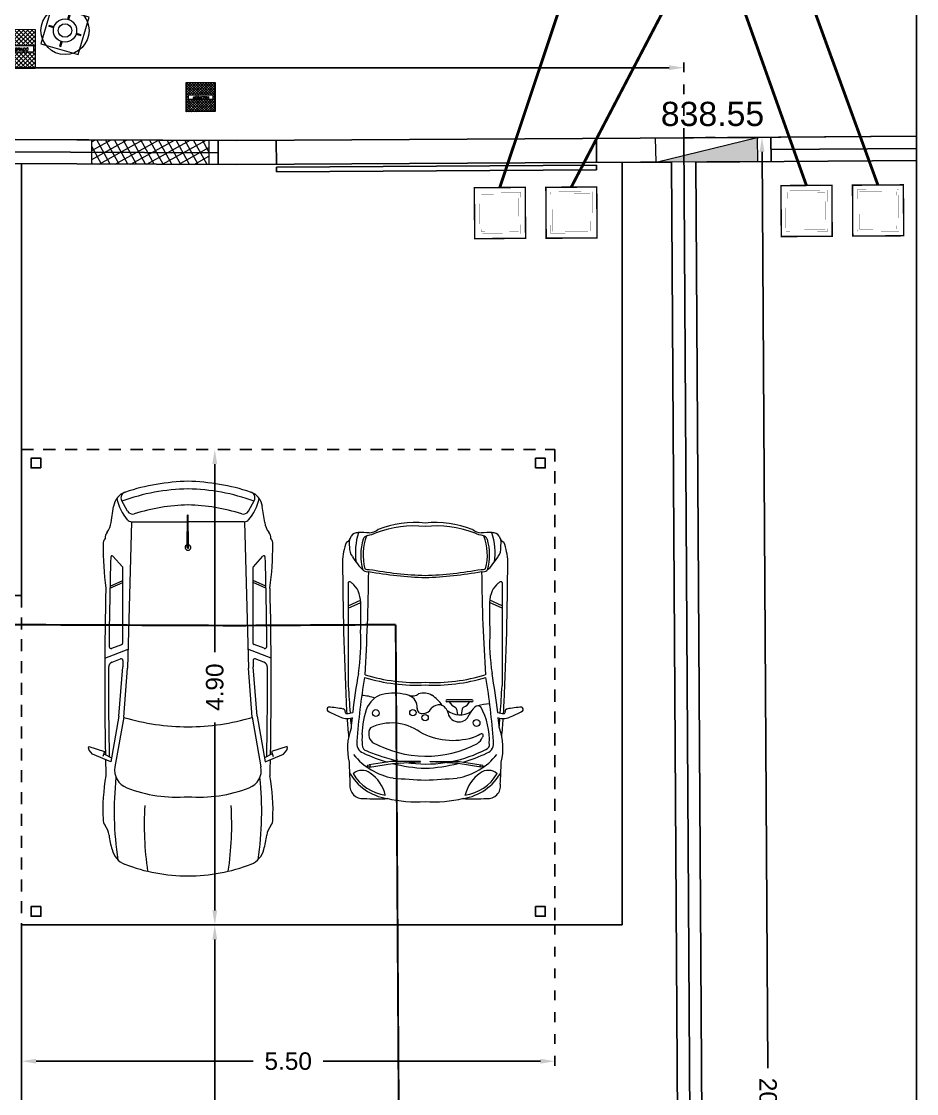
# Model space of a CAD drawing. Header units: millimetres. Extents: x 441061 to 442903, y 4515148 to 4515613.
# Drawn here: x 442508.13 to 442517.36, y 4515539.37 to 4515550.42 of the extents above; entities that cross this region are included whole.
import ezdxf
from ezdxf.enums import TextEntityAlignment as Align

# ---------------------------------------------------------------- set-up
doc = ezdxf.new("R2010")
doc.units = ezdxf.units.MM
for name, pattern in [('CONTINUA', [0]), ('PUNTOS2', [0.125, 0, -0.125]), ('RAYITAS', [0.375, 0.25, -0.125])]:
    doc.linetypes.add(name, pattern=pattern)
for name, color, linetype in [('01_alzado', 5, 'CONTINUA'), ('01_cotas', 254, 'Continuous'), ('01_ejes', 10, 'Continuous'), ('01_implantación', 5, 'Continuous'), ('01_parcela', 7, 'Continuous'), ('01_proyección', 4, 'RAYITAS'), ('01_retranqueo', 250, 'Continuous'), ('01_urb interior', 4, 'Continuous')]:
    doc.layers.add(name, color=color, linetype=linetype)
doc.layers.add('01_muebles_B', color=254, linetype='Continuous', lineweight=5)
doc.layers.add('INGIN SANEAMIENTO ENTERRADO FECALES', color=10, linetype='Continuous', lineweight=25)
doc.styles.add('Estilo1', font='swissel.ttf')
doc.styles.add('NIEVES2', font='sanss___.ttf')
doc.styles.add('ROMANS', font='romans')
doc.dimstyles.new('DECIMAL-50', dxfattribs={"dimtxt": 0.08, "dimasz": 0.15, "dimexe": 0.09, "dimexo": 0, "dimgap": 0.09, "dimtad": 0, "dimzin": 0, "dimdsep": 46, "dimtxsty": 'ROMANS', "dimcen": 0.09, "dimclrt": 6, "dimadec": 0, "dimazin": 0, "dimtfac": 1.38, "dimtix": 1, "dimtofl": 0, "dimtmove": 2, "dimatfit": 3, "dimldrblk": 'OBLIQUE', "dimfxl": 1, "dimtolj": 1, "dimtzin": 0, "dimarcsym": 0})

# ---------------------------------------------------------------- blocks, each defined once
blk = doc.blocks.new('ARQUETA FECALES 1')
at = {"layer": 'INGIN SANEAMIENTO ENTERRADO FECALES'}
for points, const_width in [([(13.525, 21.29), (13.525, 21.824), (14.059, 21.824), (14.059, 21.29)], 0.015), ([(13.574, 21.339), (13.574, 21.775), (14.01, 21.775), (14.01, 21.339)], 0.0015), ([(13.597, 21.362), (13.597, 21.753), (13.988, 21.753), (13.988, 21.362)], 0.0015)]:
    blk.add_lwpolyline(points, close=True, dxfattribs=dict(at, const_width=const_width))
blk = doc.blocks.new('A$C0D711DC8')
at = {"layer": '01_muebles_B', "color": 254}
for p, q in [((10.733, 9.894), (9.764, 9.894)), ((10.493, 9.894), (10.545, 9.776)), ((10.515, 9.894), (10.567, 9.778)), ((9.004, 9.693), (9.038, 9.48)), ((9.056, 9.495), (9.026, 9.699)), ((9.038, 9.48), (9.054, 9.218)), ((9.056, 9.218), (9.056, 9.495)), ((9.054, 9.218), (9.056, 9.218)), ((9.038, 8.865), (9.054, 9.127)), ((9.054, 9.127), (9.056, 9.127)), ((9.056, 9.127), (9.056, 8.851)), ((9.614, 8.734), (9.614, 8.97)), ((9.634, 8.734), (9.634, 8.97)), ((9.004, 8.652), (9.038, 8.865)), ((9.056, 8.851), (9.026, 8.647)), ((9.546, 8.878), (9.495, 8.871)), ((9.546, 8.827), (9.494, 8.834)), ((10.493, 8.452), (10.545, 8.569)), ((10.515, 8.452), (10.567, 8.567)), ((10.733, 8.452), (9.764, 8.452))]:
    blk.add_line(p, q, dxfattribs=at)
for centre, radius in [((9.014, 9.701), 0.0121), ((9.51, 9.635), 0.0319), ((9.514, 9.288), 0.0297), ((9.466, 9.173), 0.0297), ((9.014, 8.645), 0.0121), ((9.417, 8.691), 0.0319)]:
    blk.add_circle(centre, radius, dxfattribs=at)
for centre, radius, start, end in [((10.167, 9.714), 0.738, 149.7434, 158.9846), ((9.544, 10.069), 0.023, 23.336, 131.4157), ((8.51, 10.147), 1.058, 348.7131, 356.2571), ((9.619, 9.904), 0.16, 152.3452, 197.1649), ((10.995, -17.873), 27.82, 90.1403, 92.8584), ((10.906, 9.364), 0.584, 69.532, 87.9675), ((8.829, 9.758), 0.121, 83.4929, 184.381), ((9.185, 9.462), 0.48, 118.4979, 171.6974), ((9.142, 9.497), 0.403, 119.7279, 173.0139), ((9.122, 5.315), 4.571, 90.9016, 93.5003), ((9.503, 9.367), 0.611, 128.6532, 169.9617), ((8.847, 9.764), 0.126, 322.6544, 41.1658), ((9.178, 9.352), 0.549, 69.8978, 103.4423), ((9.94, 2.874), 7.047, 93.9115, 95.3212), ((8.751, 3.271), 6.625, 83.7996, 84.6711), ((10.975, -10.424), 20.353, 94.2603, 94.5093), ((9.518, 9.909), 0.0131, 69.95, 178.3297), ((9.777, 9.927), 0.273, 183.7214, 196.1025), ((9.94, 2.874), 7.047, 92.7044, 93.5361), ((10.975, -10.424), 20.353, 93.4112, 94.1277), ((8.751, 3.271), 6.625, 80.1778, 83.3742), ((9.525, 9.945), 0.0232, 265.4824, 347.7447), ((10.573, 9.974), 0.192, 294.6989, 323.0283), ((10.691, 9.894), 0.0501, 315.174, 347.3096), ((10.732, 9.885), 0.00831, 343.0311, 79.2932), ((11.29, 9.332), 0.611, 121.0895, 136.7388), ((11.059, 9.742), 0.141, 86.8457, 126.696), ((11.101, 8.862), 1.022, 88.2888, 91.9327), ((11.185, 9.948), 0.0842, 206.7402, 257.6517), ((11.135, 9.81), 0.0644, 351.2386, 60.1485), ((10.942, 9.629), 2.236, 176.9311, 182.7066), ((10.509, 9.106), 1.518, 154.798, 163.8884), ((9.226, 9.718), 0.0964, 77.7254, 158.9302), ((9.211, 9.707), 0.057, 88.7397, 167.4182), ((9.265, 9.038), 0.727, 86.5634, 94.2004), ((8.819, 3.701), 6.126, 80.3818, 85.9978), ((9.306, 9.064), 0.701, 67.8757, 89.7559), ((9.165, 9.803), 0.511, 341.8582, 355.871), ((10.175, 11.66), 1.884, 261.0449, 273.0528), ((10.459, 15.409), 5.634, 268.1287, 270.8789), ((10.529, 10.11), 0.334, 272.7892, 291.8342), ((10.894, 9.715), 0.0607, 143.7564, 193.2967), ((10.991, 9.25), 0.526, 73.7001, 105.481), ((10.991, 9.25), 0.505, 69.1925, 104.8598), ((11.01, 9.2), 0.627, 72.4585, 97.9913), ((11.113, 9.698), 0.062, 14.8998, 65.8723), ((10.241, 9.772), 0.959, 355.5054, 1.6982), ((8.653, 9.896), 0.361, 284.3027, 324.7225), ((9.975, 9.34), 0.903, 155.1761, 164.735), ((10.144, 9.165), 1.038, 151.121, 207.6483), ((9.314, 9.595), 0.107, 57.3841, 137.6524), ((8.958, 9.487), 0.459, 324.9496, 25.463), ((9.473, 9.516), 0.219, 7.735, 63.719), ((11.471, 9.253), 1.7, 163.325, 182.6992), ((11.496, 9.248), 1.7, 163.325, 182.5468), ((12.246, 53.159), 43.488, 266.8642, 267.4858), ((12.021, 70.959), 61.269, 268.42618, 268.89057), ((14.417, 9.048), 3.64, 169.6671, 178.0415), ((14.417, 9.048), 3.62, 169.6671, 178.0415), ((10.903, 9.711), 0.0495, 146.1855, 196.1005), ((11.473, 9.762), 0.303, 189.085, 205.7225), ((11.352, 9.713), 0.156, 186.0058, 219.1392), ((10.25, 9.166), 1.218, 160.2257, 168.6391), ((9.185, 9.47), 0.511, 343.3936, 8.525), ((10.256, 9.278), 1.007, 354.015, 20.5105), ((10.287, 9.262), 1.007, 354.9224, 20.5105), ((9.808, 9.261), 1.13, 166.1566, 184.4621), ((17.649, 8.764), 8.777, 175.3636, 177.3327), ((10.509, 9.106), 1.518, 165.717, 177.48), ((10.25, 9.166), 1.218, 171.2453, 188.5682), ((9.552, 9.202), 0.047, 86.7847, 183.1724), ((9.566, 9.362), 0.114, 263.9035, 340.5155), ((9.771, 9.295), 0.101, 164.9008, 216.3288), ((9.808, 9.085), 1.13, 175.5379, 193.8434), ((17.649, 9.581), 8.777, 182.6673, 184.6364), ((10.509, 9.239), 1.518, 182.52, 194.283), ((9.904, 8.914), 0.65, 151.4841, 196.6746), ((9.6, 9.197), 0.0954, 178.5946, 241.3055), ((9.538, 9.188), 0.158, 330.3363, 17.3801), ((11.471, 9.093), 1.7, 177.3008, 196.675), ((11.496, 9.097), 1.7, 177.4532, 196.675), ((14.417, 9.297), 3.64, 181.9585, 190.3329), ((14.417, 9.297), 3.62, 181.9585, 190.3329), ((10.256, 9.068), 1.007, 339.4895, 5.985), ((10.287, 9.084), 1.007, 339.4895, 5.0776), ((9.498, 9.044), 0.0889, 349.0142, 50.9794), ((9.424, 9.265), 0.296, 301.9645, 328.2937), ((9.528, 8.859), 0.101, 101.4545, 181.9236), ((9.686, 8.849), 0.193, 142.3155, 213.2169), ((9.492, 9.055), 0.098, 279.5997, 343.5492), ((9.665, 8.855), 0.106, 119.0162, 160.5033), ((9.624, 8.97), 0.0104, 0, 180), ((9.503, 8.978), 0.611, 190.0383, 231.3468), ((10.25, 9.166), 1.218, 191.3609, 207.4845), ((9.525, 8.854), 0.0985, 178.6673, 249.1293), ((9.543, 8.902), 0.0241, 275.7304, 333.0283), ((10.942, 8.716), 2.236, 177.2934, 183.0689), ((9.185, 8.884), 0.48, 188.3026, 241.5021), ((9.142, 8.849), 0.403, 186.9861, 240.2721), ((8.653, 8.449), 0.361, 35.2775, 75.6973), ((10.509, 9.239), 1.518, 196.1116, 205.202), ((9.426, 8.595), 0.178, 39.093, 68.893), ((9.543, 8.803), 0.0241, 26.9717, 84.2696), ((9.665, 8.849), 0.106, 199.4967, 240.9838), ((8.847, 8.581), 0.126, 318.8342, 37.3456), ((9.25, 9.243), 0.672, 267.6901, 298.2478), ((9.346, 8.77), 0.149, 215.4424, 244.8998), ((9.507, 8.785), 0.232, 194.2372, 212.2618), ((9.285, 8.645), 0.0299, 337.3586, 32.1758), ((9.532, 8.677), 0.0451, 325.113, 43.0643), ((9.161, 8.546), 0.436, 2.9924, 17.9381), ((9.624, 8.734), 0.0104, 180, 0), ((12.021, -52.613), 61.269, 91.10943, 91.57382), ((10.894, 8.63), 0.0607, 166.7033, 216.2436), ((10.903, 8.634), 0.0495, 163.8995, 213.8145), ((11.473, 8.583), 0.303, 154.2775, 170.915), ((11.352, 8.632), 0.156, 140.8608, 173.9942), ((10.241, 8.573), 0.959, 358.3018, 4.4946), ((8.829, 8.587), 0.121, 175.619, 276.5071), ((9.226, 8.628), 0.0964, 201.0698, 282.2746), ((9.215, 8.619), 0.0486, 198.7488, 279.3616), ((8.819, 14.644), 6.126, 274.0022, 279.6182), ((9.299, 8.649), 0.0212, 220.8304, 310.3789), ((8.751, 15.074), 6.625, 276.6258, 279.8222), ((12.246, -34.814), 43.488, 92.5142, 93.1358), ((10.175, 6.685), 1.884, 86.9472, 98.9551), ((10.459, 2.936), 5.634, 89.1211, 91.8713), ((10.529, 8.236), 0.334, 68.1658, 87.2108), ((10.573, 8.372), 0.192, 36.9717, 65.3011), ((11.29, 9.013), 0.611, 223.2612, 238.9105), ((10.991, 9.095), 0.526, 254.519, 286.2999), ((10.991, 9.095), 0.505, 255.1402, 290.8075), ((11.01, 9.145), 0.627, 262.0087, 287.5415), ((11.113, 8.647), 0.062, 294.1277, 345.1002), ((11.135, 8.535), 0.0644, 299.8515, 8.7614), ((9.122, 13.031), 4.571, 266.4997, 269.0984), ((9.178, 8.993), 0.549, 256.5577, 290.1022), ((9.94, 15.472), 7.047, 264.6788, 266.0885), ((8.751, 15.074), 6.625, 275.3289, 276.2004), ((10.975, 28.769), 20.353, 265.4907, 265.7397), ((9.619, 8.441), 0.16, 162.8351, 207.6548), ((9.777, 8.418), 0.273, 163.8975, 176.2786), ((9.94, 15.472), 7.047, 266.4639, 267.2956), ((10.975, 28.769), 20.353, 265.8723, 266.5888), ((10.691, 8.451), 0.0501, 12.6904, 44.826), ((10.732, 8.46), 0.00831, 280.7068, 16.9689), ((11.059, 8.603), 0.141, 233.304, 273.1543), ((11.101, 9.484), 1.022, 268.0673, 271.7112), ((11.185, 8.397), 0.0842, 102.3483, 153.2598), ((10.167, 8.631), 0.738, 201.0154, 210.2566), ((9.518, 8.436), 0.0131, 181.6703, 290.05), ((9.525, 8.401), 0.0232, 12.2553, 94.5176), ((8.51, 8.199), 1.058, 3.7429, 11.2869), ((10.995, 36.219), 27.82, 267.1416, 269.8597), ((10.906, 8.982), 0.584, 272.0325, 290.468), ((9.544, 8.277), 0.023, 228.5843, 336.664)]:
    blk.add_arc(centre, radius, start, end, dxfattribs=at)
blk = doc.blocks.new('A$C392252A0')
at = {"layer": '01_muebles_B', "color": 254}
for p, q in [((10.715, 8.129), (10.705, 8.127)), ((10.705, 8.127), (10.752, 7.979)), ((10.738, 8.124), (10.715, 8.129)), ((10.775, 8.091), (10.738, 8.124)), ((10.846, 7.92), (10.775, 8.091)), ((9.876, 7.976), (9.791, 7.758)), ((10.752, 7.979), (10.798, 7.995)), ((10.773, 7.987), (10.809, 7.914)), ((8.605, 7.917), (8.455, 7.893)), ((9.019, 7.811), (8.92, 7.9)), ((9.201, 7.926), (9.149, 7.807)), ((9.219, 7.928), (9.166, 7.807)), ((9.784, 7.911), (9.748, 7.818)), ((9.913, 7.908), (9.882, 7.828)), ((10.418, 7.844), (9.958, 7.808)), ((10.418, 7.844), (10.846, 7.92)), ((10.43, 7.798), (10.894, 7.881)), ((8.499, 7.763), (8.397, 7.82)), ((8.599, 7.726), (9.971, 7.763)), ((9.731, 7.807), (9.031, 7.807)), ((9.898, 7.807), (9.958, 7.808)), ((10.43, 7.798), (9.971, 7.763)), ((8.599, 7.725), (8.599, 7.201)), ((8.839, 7.203), (8.537, 7.2)), ((8.537, 7.2), (8.537, 7.193)), ((8.839, 7.19), (8.537, 7.193)), ((8.599, 6.669), (8.599, 7.193)), ((8.499, 6.631), (8.397, 6.573)), ((8.599, 6.668), (9.971, 6.631)), ((9.876, 6.418), (9.791, 6.636)), ((10.43, 6.596), (9.971, 6.631)), ((9.019, 6.582), (8.92, 6.494)), ((9.731, 6.587), (9.031, 6.587)), ((9.201, 6.468), (9.149, 6.587)), ((9.219, 6.466), (9.166, 6.587)), ((9.784, 6.482), (9.748, 6.576)), ((9.913, 6.486), (9.882, 6.565)), ((9.898, 6.587), (9.958, 6.585)), ((10.418, 6.55), (9.958, 6.585)), ((10.418, 6.55), (10.846, 6.473)), ((10.43, 6.596), (10.894, 6.512)), ((8.605, 6.476), (8.455, 6.5)), ((10.773, 6.407), (10.809, 6.48)), ((10.846, 6.473), (10.775, 6.303)), ((10.705, 6.267), (10.752, 6.414)), ((10.752, 6.414), (10.798, 6.398)), ((10.715, 6.265), (10.705, 6.267)), ((10.738, 6.27), (10.715, 6.265)), ((10.775, 6.303), (10.738, 6.27))]:
    blk.add_line(p, q, dxfattribs=at)
for centre, radius, start, end in [((8.586, 8.093), 0.177, 275.9895, 308.6871), ((8.751, 7.888), 0.086, 87.4739, 128.6871), ((8.808, 7.907), 0.086, 87.4739, 128.6871), ((8.809, 4.809), 3.183, 82.5975, 89.9397), ((10.022, -29.576), 37.513, 90.3882, 91.6701), ((10.099, -28.508), 36.485, 88.9288, 91.3819), ((9.768, 7.918), 0.0177, 338.7209, 90.3882), ((9.963, 7.889), 0.0531, 90.2143, 158.7209), ((10.099, -28.508), 36.45, 88.8997, 90.2143), ((10.099, -28.508), 36.485, 88.6181, 88.8592), ((11.3, 6.178), 1.816, 87.2886, 100.1742), ((11.389, 7.907), 0.086, 51.3129, 92.5261), ((11.554, 8.112), 0.177, 231.3129, 264.0105), ((11.467, 7.285), 0.654, 72.0531, 84.0105), ((8.474, 7.733), 0.162, 96.7804, 161.7197), ((8.295, 7.436), 0.435, 49.0196, 78.8841), ((8.929, 7.908), 0.0124, 91.7937, 220.4777), ((10.925, 7.707), 0.177, 21.0532, 100.1701), ((11.313, 4.914), 2.974, 81.2806, 96.1737), ((11.619, 7.711), 0.203, 22.7994, 75.9629), ((10.216, 7.155), 1.997, 161.6598, 178.7983), ((10.242, 7.158), 1.952, 160.298, 178.865), ((8.375, 7.769), 0.0561, 66.6468, 164.8738), ((8.473, 7.717), 0.0531, 342.7058, 60.706), ((8.545, 7.725), 0.0531, 0, 49.0196), ((9.031, 7.824), 0.0177, 228.3547, 270), ((9.731, 7.824), 0.0177, 270, 338.7209), ((9.897, 7.823), 0.0159, 158.7209, 271.5074), ((8.43, 7.197), 2.089, 0, 16.7318), ((9.874, 7.302), 1.304, 355.3559, 21.0532), ((10.262, 7.197), 1.654, 0, 21.006), ((10.276, 7.152), 1.836, 162.6109, 178.6018), ((11.437, 4.633), 2.974, 81.5863, 93.456), ((10.216, 7.239), 1.997, 181.2017, 198.3402), ((10.242, 7.236), 1.952, 181.135, 199.702), ((10.276, 7.242), 1.836, 181.3982, 197.3891), ((8.839, 7.197), 0.0267, 193.7603, 166.2397), ((8.839, 7.197), 0.00662, 270, 90), ((8.43, 7.197), 2.089, 343.2682, 0), ((9.874, 7.091), 1.304, 338.9468, 4.6441), ((10.262, 7.197), 1.654, 338.994, 0), ((11.437, 9.761), 2.974, 266.544, 278.4137), ((8.295, 6.957), 0.435, 281.1159, 310.9804), ((8.473, 6.677), 0.0531, 299.294, 17.2942), ((8.545, 6.669), 0.0531, 310.9804, 0), ((8.474, 6.661), 0.162, 198.2803, 263.2196), ((8.375, 6.625), 0.0561, 195.1262, 293.3532), ((9.031, 6.569), 0.0177, 90, 131.6453), ((9.731, 6.569), 0.0177, 21.2791, 90), ((9.897, 6.571), 0.0159, 88.4926, 201.2791), ((10.925, 6.686), 0.177, 259.8299, 338.9468), ((11.313, 9.479), 2.974, 263.8263, 278.7194), ((11.619, 6.682), 0.203, 284.0371, 337.2006), ((8.586, 6.3), 0.177, 51.3129, 84.0105), ((8.751, 6.506), 0.086, 231.3129, 272.5261), ((8.929, 6.486), 0.0124, 139.5223, 268.2063), ((10.022, 43.97), 37.513, 268.3299, 269.6118), ((9.768, 6.476), 0.0177, 269.6118, 21.2791), ((9.963, 6.505), 0.0531, 201.2791, 269.7857), ((10.099, 42.902), 36.45, 269.7857, 271.1003), ((11.554, 6.282), 0.177, 95.9895, 128.6871), ((11.467, 7.108), 0.654, 275.9895, 287.9469), ((8.808, 6.487), 0.086, 231.3129, 272.5261), ((8.809, 9.584), 3.183, 270.0603, 277.4025), ((10.099, 42.902), 36.485, 268.6181, 271.0712), ((10.099, 42.902), 36.485, 271.1408, 271.3819), ((11.3, 8.215), 1.816, 259.8258, 272.7114), ((11.389, 6.487), 0.086, 267.4739, 308.6871)]:
    blk.add_arc(centre, radius, start, end, dxfattribs=at)
blk = doc.blocks.new('AL')
h = blk.add_hatch()
h.set_pattern_fill('ANSI37', color=256, scale=0.01)
h.set_pattern_definition([(45.00000001175, (-280056.487906, -4524533.842966), (-0.02245064030728, 0.02245064029807), []), (135.00000001175, (-280056.487906, -4524533.842966), (-0.02245064029807, -0.02245064030728), [])])
h.paths.add_polyline_path([(0.2, 0.2), (-0.2, 0.2), (-0.035, 0.035), (0.182, 0.035), (0.182, -0.035), (0.035, -0.035), (0.2, -0.2)], flags=17)
h.paths.add_polyline_path([(0.035, -0.035), (-0.182, -0.035), (-0.182, 0.035), (-0.035, 0.035), (-0.2, 0.2), (-0.2, -0.2), (0.2, -0.2)], flags=17)
for points in [[(-0.2, 0.2), (0.2, 0.2)], [(-0.2, 0.2), (-0.2, -0.2)], [(0.2, 0.2), (0.2, -0.2)], [(-0.2, -0.2), (0.2, -0.2)]]:
    blk.add_lwpolyline(points)
blk.add_lwpolyline([(0.182, -0.035), (-0.182, -0.035), (-0.182, 0.035), (0.182, 0.035)], close=True)
at = {"style": 'ROMANS', "oblique": 15, "width": 1.035276}
blk.add_text('ALUMBRADO', height=0.0315, dxfattribs=at).set_placement((0, -0.022), align=Align.CENTER)
blk = doc.blocks.new('f2')
for p, q in [((-0.005, 0.17), (0.005, 0.17)), ((-0.005, 0.12), (-0.005, 0.17)), ((0.005, 0.12), (0.005, 0.17)), ((-0.17, -0.005), (-0.17, 0.005)), ((-0.12, 0.005), (-0.17, 0.005)), ((0.12, 0.005), (0.17, 0.005)), ((0.17, -0.005), (0.17, 0.005)), ((-0.12, -0.005), (-0.17, -0.005)), ((0.12, -0.005), (0.17, -0.005)), ((-0.005, -0.17), (-0.005, -0.12)), ((-0.005, -0.17), (0.005, -0.17)), ((0.005, -0.17), (0.005, -0.12))]:
    blk.add_line(p, q)
blk.add_lwpolyline([(0.2, 0.2), (-0.2, 0.2), (-0.2, -0.2), (0.2, -0.2)], close=True)
for radius in [0.248, 0.12, 0.07]:
    blk.add_circle((0, 0), radius)
blk = doc.blocks.new('ACO25X25')
h = blk.add_hatch()
h.set_pattern_fill('ANSI37', color=256, scale=0.005)
h.set_pattern_definition([(45.00000001175, (-280056.18755, -4524533.909328), (-0.01122532015364, 0.011225320149034), []), (135.00000001175, (-280056.18755, -4524533.909328), (-0.011225320149034, -0.01122532015364), [])])
h.paths.add_polyline_path([(0.125, 0.125), (-0.125, 0.125), (-0.0204, 0.0204), (0.1053, 0.0204), (0.1053, -0.0204), (0.0204, -0.0204), (0.125, -0.125)], flags=17)
h.paths.add_polyline_path([(0.0204, -0.0204), (-0.1053, -0.0204), (-0.1053, 0.0204), (-0.0204, 0.0204), (-0.125, 0.125), (-0.125, -0.125), (0.125, -0.125)], flags=17)
for points in [[(-0.125, 0.125), (0.125, 0.125), (0.125, -0.125), (-0.125, -0.125)], [(-0.1053, -0.0204), (-0.1053, 0.0204), (0.1053, 0.0204), (0.1053, -0.0204)]]:
    blk.add_lwpolyline(points, close=True)
at = {"style": 'ROMANS', "oblique": 15, "width": 1.035276}
blk.add_text('ACOMETIDA', height=0.01827, dxfattribs=at).set_placement((0.0002, -0.013), align=Align.CENTER)
blk = doc.blocks.new('*D181')
at = {"layer": '01_cotas', "color": 0, "linetype": 'PUNTOS2', "lineweight": -2, "transparency": 16777216}
for p, q in [((442499.385, 4515549.214), (442499.385, 4515550.034)), ((442514.962, 4515549.222), (442514.962, 4515550.034))]:
    blk.add_line(p, q, dxfattribs=at)
at = {"layer": '01_cotas', "color": 0, "lineweight": -2, "transparency": 16777216}
for p, q in [((442499.535, 4515549.944), (442506.739, 4515549.944)), ((442514.812, 4515549.944), (442507.608, 4515549.944))]:
    blk.add_line(p, q, dxfattribs=at)
at = {"layer": '01_cotas', "color": 0, "transparency": 16777216}
for points in [[(442499.535, 4515549.969), (442499.535, 4515549.919), (442499.385, 4515549.944)], [(442514.812, 4515549.969), (442514.812, 4515549.919), (442514.962, 4515549.944)]]:
    blk.add_solid(points, dxfattribs=at)
at = {"layer": '01_cotas', "color": 7, "transparency": 16777216, "insert": (442507.173, 4515549.944), "char_height": 0.18, "attachment_point": 5, "style": 'Estilo1'}
blk.add_mtext('\\A1;15.58', dxfattribs=at)
blk = doc.blocks.new('*D187')
at = {"layer": '01_cotas', "color": 0, "linetype": 'PUNTOS2', "lineweight": -2, "transparency": 16777216}
for p, q in [((442514.962, 4515549.222), (442515.859, 4515549.227)), ((442515.087, 4515529.209), (442515.984, 4515529.214))]:
    blk.add_line(p, q, dxfattribs=at)
at = {"layer": '01_cotas', "color": 0, "lineweight": -2, "transparency": 16777216}
for p, q in [((442515.77, 4515549.077), (442515.829, 4515539.635)), ((442515.893, 4515529.364), (442515.834, 4515538.805))]:
    blk.add_line(p, q, dxfattribs=at)
at = {"layer": '01_cotas', "color": 0, "transparency": 16777216}
for points in [[(442515.795, 4515549.077), (442515.745, 4515549.076), (442515.769, 4515549.227)], [(442515.918, 4515529.364), (442515.868, 4515529.363), (442515.894, 4515529.214)]]:
    blk.add_solid(points, dxfattribs=at)
at = {"layer": '01_cotas', "color": 7, "transparency": 16777216, "insert": (442515.832, 4515539.22), "char_height": 0.18, "attachment_point": 5, "rotation": 270.3582, "style": 'Estilo1'}
blk.add_mtext('\\A1;20.01', dxfattribs=at)
blk = doc.blocks.new('*D204')
at = {"layer": '01_cotas', "color": 0, "linetype": 'PUNTOS2', "lineweight": -2, "transparency": 16777216}
for p, q in [((442508.135, 4515541.11), (442510.218, 4515541.11)), ((442508.135, 4515533.205), (442510.218, 4515533.205))]:
    blk.add_line(p, q, dxfattribs=at)
at = {"layer": '01_cotas', "color": 0, "lineweight": -2, "transparency": 16777216}
for p, q in [((442510.128, 4515540.96), (442510.128, 4515537.517)), ((442510.128, 4515533.355), (442510.128, 4515536.798))]:
    blk.add_line(p, q, dxfattribs=at)
at = {"layer": '01_cotas', "color": 0, "transparency": 16777216}
for points in [[(442510.103, 4515540.96), (442510.153, 4515540.96), (442510.128, 4515541.11)], [(442510.103, 4515533.355), (442510.153, 4515533.355), (442510.128, 4515533.205)]]:
    blk.add_solid(points, dxfattribs=at)
at = {"layer": '01_cotas', "color": 7, "transparency": 16777216, "insert": (442510.128, 4515537.158), "char_height": 0.18, "attachment_point": 5, "rotation": 90, "style": 'Estilo1'}
blk.add_mtext('\\A1;7.90', dxfattribs=at)
blk = doc.blocks.new('*D205')
at = {"layer": '01_cotas', "color": 0, "linetype": 'PUNTOS2', "lineweight": -2, "transparency": 16777216}
for p, q in [((442508.135, 4515546.01), (442510.218, 4515546.01)), ((442508.135, 4515541.11), (442510.218, 4515541.11))]:
    blk.add_line(p, q, dxfattribs=at)
at = {"layer": '01_cotas', "color": 0, "lineweight": -2, "transparency": 16777216}
for p, q in [((442510.128, 4515545.86), (442510.128, 4515543.921)), ((442510.128, 4515541.26), (442510.128, 4515543.198))]:
    blk.add_line(p, q, dxfattribs=at)
at = {"layer": '01_cotas', "color": 0, "transparency": 16777216}
for points in [[(442510.103, 4515545.86), (442510.153, 4515545.86), (442510.128, 4515546.01)], [(442510.103, 4515541.26), (442510.153, 4515541.26), (442510.128, 4515541.11)]]:
    blk.add_solid(points, dxfattribs=at)
at = {"layer": '01_cotas', "color": 7, "transparency": 16777216, "insert": (442510.128, 4515543.56), "char_height": 0.18, "attachment_point": 5, "rotation": 90, "style": 'Estilo1'}
blk.add_mtext('\\A1;4.90', dxfattribs=at)
blk = doc.blocks.new('*D206')
at = {"layer": '01_cotas', "color": 0, "linetype": 'PUNTOS2', "lineweight": -2, "transparency": 16777216}
for p, q in [((442508.135, 4515541.11), (442508.135, 4515539.616)), ((442513.635, 4515541.11), (442513.635, 4515539.616))]:
    blk.add_line(p, q, dxfattribs=at)
at = {"layer": '01_cotas', "color": 0, "lineweight": -2, "transparency": 16777216}
for p, q in [((442508.285, 4515539.706), (442510.525, 4515539.706)), ((442513.485, 4515539.706), (442511.245, 4515539.706))]:
    blk.add_line(p, q, dxfattribs=at)
at = {"layer": '01_cotas', "color": 0, "transparency": 16777216}
for points in [[(442508.285, 4515539.731), (442508.285, 4515539.681), (442508.135, 4515539.706)], [(442513.485, 4515539.731), (442513.485, 4515539.681), (442513.635, 4515539.706)]]:
    blk.add_solid(points, dxfattribs=at)
at = {"layer": '01_cotas', "color": 7, "transparency": 16777216, "insert": (442510.885, 4515539.706), "char_height": 0.18, "attachment_point": 5, "style": 'Estilo1'}
blk.add_mtext('\\A1;5.50', dxfattribs=at)

msp = doc.modelspace()

# ---------------------------------------------------------------- hatches: boundary and pattern name
at = {"layer": '01_muebles_B'}
h = msp.add_hatch(dxfattribs=at)
h.set_pattern_fill('ANSI37', color=256, scale=0.025, angle=-16.1021)
h.set_pattern_definition([(28.8978658496, (-1234189.73961, 299996.41443), (-0.0383579507843, 0.0694914256339), []), (118.8978658496, (-1234189.73961, 299996.41443), (-0.0694914256339, -0.0383579507843), [])])
h.paths.add_polyline_path([(442508.86, 4515549.201), (442510.068, 4515549.197), (442510.067, 4515548.947), (442508.859, 4515548.951)])
h = msp.add_hatch(color=256, dxfattribs=at)
h.dxf.hatch_style = 1
h.paths.add_polyline_path([(442514.677, 4515548.97), (442515.72, 4515549.226), (442515.722, 4515548.976)])

# ---------------------------------------------------------------- linework, layer by layer
at = {"layer": '01_alzado', "elevation": 0}
msp.add_lwpolyline([(442480.596, 4515554.517), (442517.363, 4515554.517), (442517.363, 4515523.829), (442480.596, 4515523.829)], close=True, dxfattribs=at)
at = {"layer": '01_ejes', "color": 10, "ltscale": 0.25}
msp.add_line((442514.962, 4515549.222, 0), (442515.087, 4515529.209, 0), dxfattribs=at)
at = {"layer": '01_implantación', "linetype": 'Continuous'}
for p, q in [((442504.264, 4515549.22, 0), (442510.352, 4515549.195, 0)), ((442510.352, 4515549.195, 0), (442514.514, 4515549.219, 0)), ((442510.762, 4515549.195, 0), (442510.763, 4515548.946, 0)), ((442514.062, 4515549.216, 0), (442514.063, 4515548.966, 0)), ((442514.514, 4515549.219, 0), (442514.962, 4515549.222, 0)), ((442517.363, 4515549.237, 0), (442515.03, 4515549.222, 0)), ((442515.862, 4515549.227, 0), (442515.863, 4515548.977, 0)), ((442510.162, 4515549.192, 0), (442510.163, 4515548.942, 0)), ((442517.363, 4515548.987, 0), (442515.088, 4515548.972, 0)), ((442504.264, 4515548.97, 0), (442510.352, 4515548.945, 0)), ((442510.352, 4515548.945, 0), (442514.516, 4515548.969, 0)), ((442514.516, 4515548.969, 0), (442514.838, 4515548.971, 0)), ((442514.838, 4515548.971, 0), (442514.962, 4515529.208, 0)), ((442515.088, 4515548.972, 0), (442515.212, 4515529.209, 0))]:
    msp.add_line(p, q, dxfattribs=at)
at = {"layer": '01_implantación', "linetype": 'Continuous', "elevation": 0}
for points in [[(442508.335, 4515545.82), (442508.335, 4515545.92), (442508.235, 4515545.92), (442508.235, 4515545.82)], [(442513.435, 4515545.82), (442513.435, 4515545.92), (442513.535, 4515545.92), (442513.535, 4515545.82)], [(442508.335, 4515541.3), (442508.335, 4515541.2), (442508.235, 4515541.2), (442508.235, 4515541.3)], [(442513.435, 4515541.3), (442513.435, 4515541.2), (442513.535, 4515541.2), (442513.535, 4515541.3)]]:
    msp.add_lwpolyline(points, close=True, dxfattribs=at)
at = {"layer": '01_muebles_B'}
msp.add_line((442515.03, 4515549.222, 0), (442514.962, 4515549.222, 0), dxfattribs=at)
at = {"layer": '01_muebles_B', "elevation": 0}
for points in [[(442508.86, 4515549.201), (442510.068, 4515549.197), (442510.067, 4515548.947), (442508.859, 4515548.951)], [(442514.673, 4515549.22), (442515.72, 4515549.226), (442515.722, 4515548.976), (442514.677, 4515548.97)], [(442514.677, 4515548.97), (442515.72, 4515549.226), (442515.722, 4515548.976)]]:
    msp.add_lwpolyline(points, close=True, dxfattribs=at)
at = {"layer": '01_parcela', "linetype": 'Continuous', "elevation": 0}
msp.add_lwpolyline([(442517.363, 4515549.237), (442514.514, 4515549.219), (442510.352, 4515549.195), (442504.264, 4515549.22), (442492.665, 4515549.22), (442486.467, 4515549.21), (442482.344, 4515549.216), (442480.596, 4515549.209)], dxfattribs=at)
at = {"layer": '01_proyección', "color": 120, "linetype": 'RAYITAS', "ltscale": 0.5}
for p, q in [((442508.135, 4515546.01, 0), (442513.635, 4515546.01, 0)), ((442513.635, 4515546.01, 0), (442513.635, 4515541.11, 0)), ((442508.135, 4515544.505, 0), (442508.135, 4515541.11, 0))]:
    msp.add_line(p, q, dxfattribs=at)
at = {"layer": '01_retranqueo', "color": 170, "const_width": 0.02, "elevation": 0}
for points in [[(442511.993, 4515544.205), (442510.356, 4515544.195), (442504.255, 4515544.22), (442492.669, 4515544.22), (442486.467, 4515544.21), (442485.522, 4515544.212)], [(442511.993, 4515544.205), (442512.068, 4515532.191)]]:
    msp.add_lwpolyline(points, dxfattribs=at)
at = {"layer": '01_urb interior'}
for p, q in [((442503.985, 4515549.095, 0), (442510.162, 4515549.067, 0)), ((442515.862, 4515549.102, 0), (442517.363, 4515549.112, 0))]:
    msp.add_line(p, q, dxfattribs=at)
at = {"layer": '01_urb interior', "color": 2}
for p, q in [((442508.135, 4515544.505, 0), (442508.135, 4515548.954, 0)), ((442510.763, 4515548.92, 0), (442514.063, 4515548.941, 0)), ((442510.763, 4515548.92, 0), (442510.764, 4515548.87, 0)), ((442510.764, 4515548.87, 0), (442514.064, 4515548.891, 0)), ((442514.063, 4515548.941, 0), (442514.064, 4515548.891, 0)), ((442514.327, 4515541.11, 0), (442514.327, 4515548.968, 0)), ((442503.785, 4515544.505, 0), (442508.135, 4515544.505, 0)), ((442508.135, 4515533.205, 0), (442508.135, 4515541.11, 0)), ((442508.135, 4515541.11, 0), (442514.327, 4515541.11, 0))]:
    msp.add_line(p, q, dxfattribs=at)
at = {"layer": 'INGIN SANEAMIENTO ENTERRADO FECALES', "color": 170, "linetype": 'CONTINUA', "ltscale": 10, "const_width": 0.03, "elevation": 0}
for points in [[(442514.488, 4515552.966), (442513.066, 4515548.709)], [(442514.72, 4515552.963), (442516.227, 4515548.731)]]:
    msp.add_lwpolyline(points, dxfattribs=at)
at = {"layer": 'INGIN SANEAMIENTO ENTERRADO FECALES', "linetype": 'CONTINUA', "ltscale": 10, "const_width": 0.03, "elevation": 0}
for points in [[(442513.803, 4515548.713), (442515.511, 4515551.983)], [(442515.796, 4515551.942), (442516.964, 4515548.735)]]:
    msp.add_lwpolyline(points, dxfattribs=at)
at = {"layer": 'INGIN SANEAMIENTO ENTERRADO FECALES', "color": 170, "elevation": 0}
for points, const_width in [([(442513.332, 4515548.186), (442512.807, 4515548.182), (442512.804, 4515548.707), (442513.329, 4515548.711)], 0.0147), ([(442513.283, 4515548.234), (442512.855, 4515548.231), (442512.852, 4515548.659), (442513.28, 4515548.662)], 0.00147), ([(442516.493, 4515548.207), (442515.968, 4515548.204), (442515.965, 4515548.729), (442516.49, 4515548.732)], 0.0147), ([(442516.444, 4515548.256), (442516.016, 4515548.253), (442516.013, 4515548.681), (442516.441, 4515548.683)], 0.00147), ([(442516.422, 4515548.277), (442516.038, 4515548.275), (442516.036, 4515548.659), (442516.419, 4515548.661)], 0.00147), ([(442513.261, 4515548.256), (442512.877, 4515548.253), (442512.875, 4515548.637), (442513.258, 4515548.64)], 0.00147)]:
    msp.add_lwpolyline(points, close=True, dxfattribs=dict(at, const_width=const_width))

# ---------------------------------------------------------------- block references
at = {"layer": '01_muebles_B'}
for name, p, rotation in [('f2', (442508.584, 4515550.327, 838.632), 343.897865849648), ('AL', (442508.076, 4515550.139, 0), 359.8745758613996)]:
    msp.add_blockref(name, p, dxfattribs=dict(at, rotation=rotation))
at = {"layer": '01_muebles_B', "xscale": 1.2, "yscale": 1.2, "rotation": 0.2163380559642497}
msp.add_blockref('ACO25X25', (442509.983, 4515549.641, 838.593), dxfattribs=at)
at = {"layer": '01_muebles_B', "xscale": 1.1, "yscale": 1.1, "zscale": 1.1}
for name, p, rotation in [('A$C392252A0', (442501.935, 4515554.723, 0), 270.0000000392019), ('A$C0D711DC8', (442522.387, 4515532.833, 0), 90.00000003920196)]:
    msp.add_blockref(name, p, dxfattribs=dict(at, rotation=rotation))
at = {"layer": 'INGIN SANEAMIENTO ENTERRADO FECALES'}
for p, xscale, yscale, zscale, rotation in [((442535.067, 4515535.034, 0), 0.9824052440873557, 0.9824052440873557, 0.9824052440873557, 90.35817306218729), ((442538.228, 4515535.056, 0), 0.9824052440873559, 0.9824052440873559, 0.9824052440873559, 90.35817142426424)]:
    msp.add_blockref('ARQUETA FECALES 1', p, dxfattribs=dict(at, xscale=xscale, yscale=yscale, zscale=zscale, rotation=rotation))

# ---------------------------------------------------------------- texts
at = {"layer": '01_muebles_B', "style": 'NIEVES2'}
msp.add_text('838.55', height=0.2494, dxfattribs=at).set_placement((442515.259, 4515549.343, 0), align=Align.CENTER)

# ---------------------------------------------------------------- dimensions: what is measured, and where the dimension line sits
at = {"layer": '01_cotas', "color": 251}
dim = msp.add_linear_dim(base=(442499.385, 4515549.944), p1=(442514.962, 4515549.222, 0), p2=(442499.385, 4515549.214), dimstyle='DECIMAL-50', override={"dimtxt": 0.18, "dimtxsty": 'Estilo1', "dimsah": 1, "dimclrt": 7, "dimfxl": 0.09, "dimarcsym": 2}, dxfattribs=at)
dim.commit()
dim.dimension.update_dxf_attribs({"geometry": '*D181', "text_midpoint": (442507.173, 4515549.944)})
dim = msp.add_aligned_dim(p1=(442514.962, 4515549.222, 0), p2=(442515.087, 4515529.209, 0), distance=0.808, dimstyle='DECIMAL-50', override={"dimtxt": 0.18, "dimtxsty": 'Estilo1', "dimsah": 1, "dimclrt": 7, "dimfxl": 0.09, "dimarcsym": 2}, dxfattribs=at)
dim.commit()
dim.dimension.update_dxf_attribs({"geometry": '*D187', "text_midpoint": (442515.832, 4515539.22)})
for base, p1, p2, angle, picture, middle in [((442510.128, 4515546.01), (442508.135, 4515541.11, 0), (442508.135, 4515546.01, 0), 90, '*D205', (442510.128, 4515543.56)), ((442510.1275, 4515541.1097), (442508.1347, 4515533.2054, 0), (442508.1347, 4515541.1097, 0), 90, '*D204', (442510.1275, 4515537.1575)), ((442508.135, 4515539.706), (442513.635, 4515541.11, 0), (442508.135, 4515541.11, 0), 180, '*D206', (442510.885, 4515539.706))]:
    dim = msp.add_linear_dim(base=base, p1=p1, p2=p2, angle=angle, dimstyle='DECIMAL-50', override={"dimtxt": 0.18, "dimtxsty": 'Estilo1', "dimsah": 1, "dimclrt": 7, "dimfxl": 0.09, "dimarcsym": 2}, dxfattribs=at)
    dim.commit()
    dim.dimension.update_dxf_attribs({"geometry": picture, "text_midpoint": middle})

doc.saveas('drawing.dxf')
